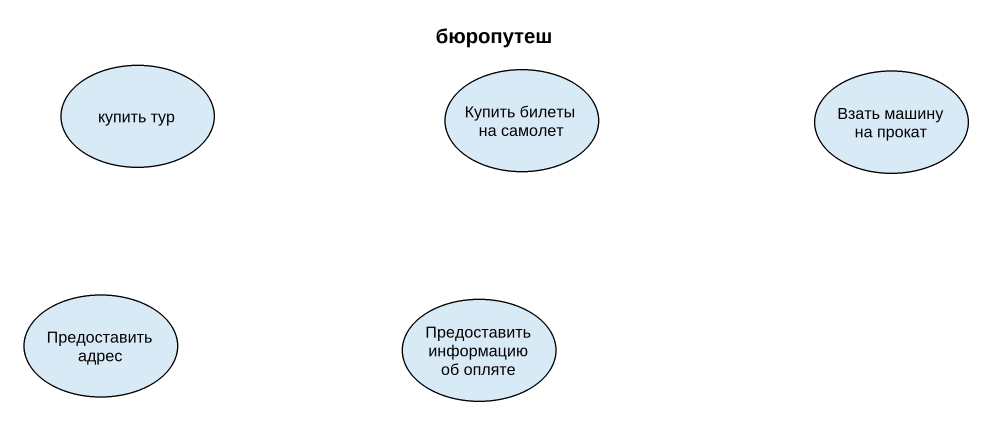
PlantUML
@startuml
title бюропутеш
usecase "купить тур" as купить_тур
usecase "Купить билеты на самолет" as Купить_билеты_на_самолет
usecase "Взать машину на прокат" as Взать_машину_на_прокат
usecase "Предоставить адрес" as Предоставить_адрес
usecase "Предоставить информацию об опляте" as Предоставить_информацию_об
@enduml
